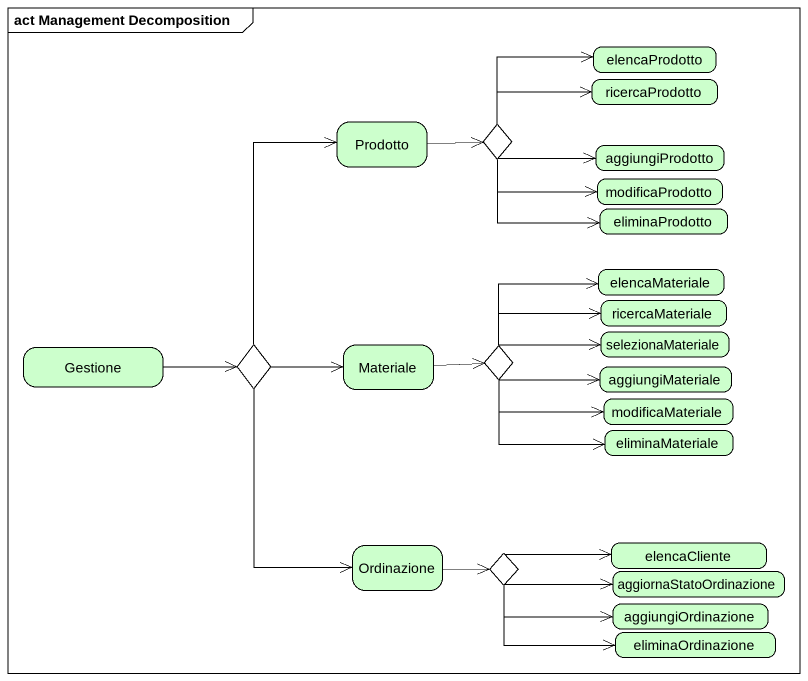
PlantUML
@startuml
mainframe act Management Decomposition
hide empty description
state elencaProdotto #CCFFCC
state ricercaProdotto #CCFFCC
state Prodotto #CCFFCC
state choice1 <<choice>>
state aggiungiProdotto #CCFFCC
state modificaProdotto #CCFFCC
state eliminaProdotto #CCFFCC
state elencaMateriale #CCFFCC
state Gestione #CCFFCC
state choice2 <<choice>>
state Materiale #CCFFCC
state choice3 <<choice>>
state ricercaMateriale #CCFFCC
state selezionaMateriale #CCFFCC
state aggiungiMateriale #CCFFCC
state modificaMateriale #CCFFCC
state eliminaMateriale #CCFFCC
state Ordinazione #CCFFCC
state choice4 <<choice>>
state elencaCliente #CCFFCC
state aggiornaStatoOrdinazione #CCFFCC
state aggiungiOrdinazione #CCFFCC
state eliminaOrdinazione #CCFFCC
Prodotto -right-> choice1
choice1 -right-> elencaProdotto
choice1 -right-> ricercaProdotto
choice1 -right-> aggiungiProdotto
choice1 -right-> modificaProdotto
choice1 -right-> eliminaProdotto
Gestione -right-> choice2
choice2 -up-> Prodotto
choice2 -right-> Materiale
choice2 --> Ordinazione
Materiale -right-> choice3
choice3 -right-> elencaMateriale
choice3 -right-> ricercaMateriale
choice3 -right-> selezionaMateriale
choice3 -right-> aggiungiMateriale
choice3 -right-> modificaMateriale
choice3 -right-> eliminaMateriale
Ordinazione -right-> choice4
choice4 -right-> elencaCliente
choice4 -right-> aggiornaStatoOrdinazione
choice4 -right-> aggiungiOrdinazione
choice4 -right-> eliminaOrdinazione
@enduml
